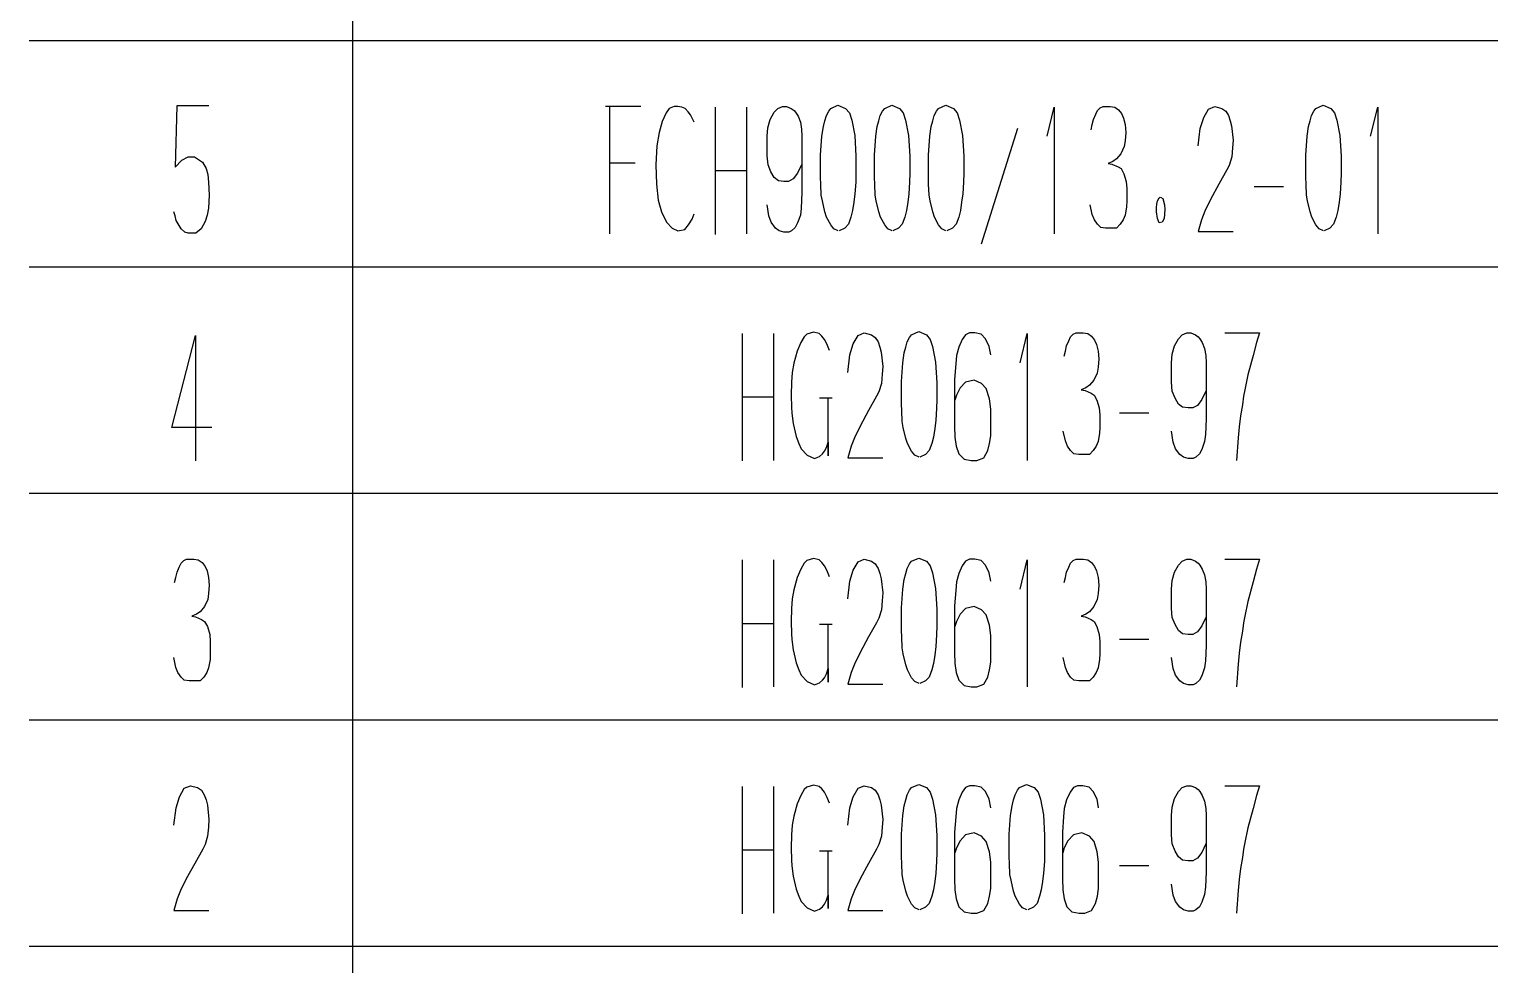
# Model space of a CAD drawing. Extents: x 0 to 8410, y 0 to 11890.
# Drawn here: x 6510 to 6961.6, y 864.2 to 1153.5 of the extents above; entities that cross this region are included whole.
import ezdxf

# ---------------------------------------------------------------- set-up
doc = ezdxf.new("R2010")
doc.units = 0
doc.header["$MEASUREMENT"] = 0
doc.layers.add('6', color=7, linetype='Continuous')
doc.layers.add('9', color=7, linetype='Continuous')

# ---------------------------------------------------------------- blocks, each defined once
blk = doc.blocks.new('BLKENT879')
at = {"layer": '9', "color": 2, "linetype": 'Continuous'}
for p, q in [((6556.44, 916.2), (6557.94, 918.8)), ((6557.94, 918.8), (6559.84, 919.6)), ((6559.84, 919.6), (6562.06, 919)), ((6562.06, 919), (6563.23, 918.2)), ((6563.23, 918.2), (6564.08, 916.8)), ((6564.08, 916.8), (6564.67, 915.2)), ((6730.39, 919.4), (6730.39, 880)), ((6740.06, 919.4), (6740.06, 880.2)), ((6749.61, 918.4), (6748.5, 916.6)), ((6750.39, 919.2), (6749.61, 918.4)), ((6752.48, 919.8), (6750.39, 919.2)), ((6754.18, 919.4), (6752.48, 919.8)), ((6755.03, 918.6), (6754.18, 919.4)), ((6755.82, 917.6), (6755.03, 918.6)), ((6756.6, 916.2), (6755.82, 917.6)), ((6764.77, 916.2), (6766.27, 918.8)), ((6766.27, 918.8), (6768.17, 919.6)), ((6768.17, 919.6), (6770.39, 919)), ((6770.39, 919), (6771.57, 918.2)), ((6771.57, 918.2), (6772.42, 916.8)), ((6772.42, 916.8), (6773.01, 915.2)), ((6780.98, 915.2), (6781.44, 916.8)), ((6781.44, 916.8), (6782.16, 918.2)), ((6782.16, 918.2), (6782.81, 919)), ((6782.81, 919), (6785.03, 920)), ((6785.03, 920), (6787.39, 919)), ((6787.39, 919), (6788.56, 917.6)), ((6788.56, 917.6), (6789.28, 915.4)), ((6798.43, 917.6), (6797.39, 915.2)), ((6799.48, 919), (6798.43, 917.6)), ((6800.72, 919.6), (6799.48, 919)), ((6802.35, 919.6), (6800.72, 919.6)), ((6804.31, 919.2), (6802.35, 919.6)), ((6805.62, 917.8), (6804.31, 919.2)), ((6806.8, 915.4), (6805.62, 917.8)), ((6814.31, 915.2), (6814.77, 916.8)), ((6814.77, 916.8), (6815.49, 918.2)), ((6815.49, 918.2), (6816.14, 919)), ((6816.14, 919), (6818.37, 920)), ((6818.37, 920), (6820.72, 919)), ((6820.72, 919), (6821.9, 917.6)), ((6821.9, 917.6), (6822.61, 915.4)), ((6831.77, 917.6), (6830.72, 915.2)), ((6832.81, 919), (6831.77, 917.6)), ((6834.05, 919.6), (6832.81, 919)), ((6835.69, 919.6), (6834.05, 919.6)), ((6837.65, 919.2), (6835.69, 919.6)), ((6838.96, 917.8), (6837.65, 919.2)), ((6840.13, 915.4), (6838.96, 917.8)), ((6864.05, 915.6), (6865.3, 917.8)), ((6865.3, 917.8), (6866.41, 919)), ((6866.41, 919), (6867.91, 919.6)), ((6867.91, 919.6), (6869.09, 919.6)), ((6869.09, 919.6), (6870.59, 919)), ((6870.59, 919), (6871.44, 918.4)), ((6871.44, 918.4), (6871.9, 917.8)), ((6871.9, 917.8), (6872.68, 916.6)), ((6879.61, 919.6), (6890.39, 919.6)), ((6890.39, 919.6), (6889.48, 916.6)), ((6554.74, 907.4), (6555.39, 912.8)), ((6555.39, 912.8), (6556.44, 916.2)), ((6564.67, 915.2), (6565.06, 913.6)), ((6565.06, 913.6), (6565.52, 909.2)), ((6747.39, 914), (6746.34, 910.2)), ((6748.5, 916.6), (6747.39, 914)), ((6757.45, 914.2), (6756.6, 916.2)), ((6763.07, 907.4), (6763.73, 912.8)), ((6763.73, 912.8), (6764.77, 916.2)), ((6773.01, 915.2), (6773.4, 913.6)), ((6773.4, 913.6), (6773.86, 909.2)), ((6780.07, 910.4), (6780.52, 913.4)), ((6780.52, 913.4), (6780.98, 915.2)), ((6789.28, 915.4), (6790.2, 910.6)), ((6796.67, 912.6), (6796.47, 910)), ((6797.39, 915.2), (6796.67, 912.6)), ((6807.26, 912.8), (6806.8, 915.4)), ((6813.4, 910.4), (6813.86, 913.4)), ((6813.86, 913.4), (6814.31, 915.2)), ((6822.61, 915.4), (6823.53, 910.6)), ((6830, 912.6), (6829.8, 910)), ((6830.72, 915.2), (6830, 912.6)), ((6840.59, 912.8), (6840.13, 915.4)), ((6863.14, 910.4), (6863.33, 913)), ((6863.33, 913), (6864.05, 915.6)), ((6872.68, 916.6), (6873.4, 914.8)), ((6873.4, 914.8), (6873.79, 912.6)), ((6873.79, 912.6), (6873.86, 910.4)), ((6888.37, 912.6), (6886.8, 906.6)), ((6889.48, 916.6), (6888.37, 912.6)), ((6565.52, 909.2), (6565.39, 906.8)), ((6746.34, 910.2), (6745.88, 907.4)), ((6773.86, 909.2), (6773.73, 906.8)), ((6779.67, 904.6), (6780.07, 910.4)), ((6790.2, 910.6), (6790.59, 904.2)), ((6796.47, 910), (6796.08, 905.2)), ((6813.01, 904.6), (6813.4, 910.4)), ((6823.53, 910.6), (6823.92, 904.2)), ((6829.8, 910), (6829.41, 905.2)), ((6863.14, 907.6), (6863.14, 910.4)), ((6873.86, 910.4), (6873.86, 901.2)), ((6565.13, 904), (6564.35, 901.4)), ((6565.39, 906.8), (6565.13, 904)), ((6745.62, 904.4), (6745.56, 900.4)), ((6745.88, 907.4), (6745.62, 904.4)), ((6773.46, 904), (6772.68, 901.4)), ((6773.73, 906.8), (6773.46, 904)), ((6779.67, 897.6), (6779.67, 904.6)), ((6790.59, 904.2), (6790.59, 899)), ((6796.08, 905.2), (6796.08, 890.8)), ((6799.48, 904.4), (6797.78, 902.6)), ((6802.09, 905), (6799.48, 904.4)), ((6804.44, 904), (6802.09, 905)), ((6805.88, 902.4), (6804.44, 904)), ((6813.01, 897.6), (6813.01, 904.6)), ((6823.92, 904.2), (6823.92, 899)), ((6829.41, 905.2), (6829.41, 890.8)), ((6832.81, 904.4), (6831.11, 902.6)), ((6835.43, 905), (6832.81, 904.4)), ((6837.78, 904), (6835.43, 905)), ((6839.22, 902.4), (6837.78, 904)), ((6863.14, 904.4), (6863.14, 907.6)), ((6863.4, 901.6), (6863.14, 904.4)), ((6886.8, 906.6), (6885.82, 902)), ((6563.63, 900), (6561.14, 895.6)), ((6564.35, 901.4), (6563.63, 900)), ((6730.39, 899.8), (6739.93, 899.8)), ((6745.56, 900.4), (6745.62, 896.6)), ((6758.23, 899.4), (6754.31, 899.4)), ((6756.99, 881.6), (6756.99, 899.2)), ((6771.96, 900), (6769.48, 895.6)), ((6772.68, 901.4), (6771.96, 900)), ((6790.59, 899), (6790.52, 896.2)), ((6796.67, 900.4), (6796.21, 898.8)), ((6797.78, 902.6), (6796.67, 900.4)), ((6806.86, 899.2), (6805.88, 902.4)), ((6807.26, 896), (6806.86, 899.2)), ((6823.92, 899), (6823.86, 896.2)), ((6830, 900.4), (6829.54, 898.8)), ((6831.11, 902.6), (6830, 900.4)), ((6840.2, 899.2), (6839.22, 902.4)), ((6840.59, 896), (6840.2, 899.2)), ((6864.32, 899.4), (6863.4, 901.6)), ((6865.3, 897.6), (6864.32, 899.4)), ((6872.55, 899), (6871.18, 897.2)), ((6873.79, 901.6), (6872.55, 899)), ((6873.86, 901.2), (6873.86, 893)), ((6885.43, 900), (6885.1, 897.4)), ((6885.82, 902), (6885.43, 900)), ((6561.14, 895.6), (6558.53, 890.8)), ((6745.62, 896.6), (6745.75, 894.8)), ((6745.75, 894.8), (6746.21, 891.6)), ((6769.48, 895.6), (6766.86, 890.8)), ((6779.74, 895.6), (6779.67, 897.6)), ((6779.87, 892.2), (6779.74, 895.6)), ((6790.52, 896.2), (6790.26, 892.6)), ((6807.26, 890.6), (6807.26, 896)), ((6813.07, 895.6), (6813.01, 897.6)), ((6813.2, 892.2), (6813.07, 895.6)), ((6823.86, 896.2), (6823.6, 892.6)), ((6840.59, 890.6), (6840.59, 896)), ((6856.15, 894.8), (6847.06, 894.8)), ((6866.6, 896.6), (6865.3, 897.6)), ((6868.3, 896.4), (6866.6, 896.6)), ((6869.74, 896.4), (6868.3, 896.4)), ((6871.18, 897.2), (6869.74, 896.4)), ((6885.1, 897.4), (6884.51, 894)), ((6558.53, 890.8), (6556.76, 887.2)), ((6746.21, 891.6), (6747.12, 887.6)), ((6766.86, 890.8), (6765.1, 887.2)), ((6780.2, 890.4), (6779.87, 892.2)), ((6780.98, 887), (6780.2, 890.4)), ((6789.93, 890), (6789.54, 887.4)), ((6790.26, 892.6), (6789.93, 890)), ((6796.08, 890.8), (6796.21, 887.4)), ((6807.26, 887.8), (6807.26, 890.6)), ((6813.53, 890.4), (6813.2, 892.2)), ((6814.31, 887), (6813.53, 890.4)), ((6823.27, 890), (6822.88, 887.4)), ((6823.6, 892.6), (6823.27, 890)), ((6829.41, 890.8), (6829.54, 887.4)), ((6840.59, 887.8), (6840.59, 890.6)), ((6873.86, 893), (6873.66, 888.2)), ((6884.12, 890.6), (6883.73, 887.2)), ((6884.51, 894), (6884.12, 890.6)), ((6556.76, 887.2), (6555.78, 884.6)), ((6747.12, 887.6), (6747.91, 885.4)), ((6747.91, 885.4), (6748.69, 883.8)), ((6756.47, 884.2), (6756.99, 885.8)), ((6756.99, 885.8), (6756.99, 881.6)), ((6765.1, 887.2), (6764.12, 884.6)), ((6781.5, 885.4), (6780.98, 887)), ((6782.81, 883), (6781.5, 885.4)), ((6789.02, 885.4), (6788.24, 883.2)), ((6789.54, 887.4), (6789.02, 885.4)), ((6796.21, 887.4), (6796.6, 884.6)), ((6806.34, 883.2), (6806.93, 885.4)), ((6806.93, 885.4), (6807.26, 887.8)), ((6814.84, 885.4), (6814.31, 887)), ((6816.14, 883), (6814.84, 885.4)), ((6822.35, 885.4), (6821.57, 883.2)), ((6822.88, 887.4), (6822.35, 885.4)), ((6829.54, 887.4), (6829.94, 884.6)), ((6839.67, 883.2), (6840.26, 885.4)), ((6840.26, 885.4), (6840.59, 887.8)), ((6863.66, 885.8), (6863.14, 889.2)), ((6864.38, 883.8), (6863.66, 885.8)), ((6873.4, 886), (6872.55, 883.6)), ((6873.66, 888.2), (6873.4, 886)), ((6883.73, 887.2), (6883.2, 880.2)), ((6555.78, 884.6), (6554.74, 881)), ((6554.74, 881), (6565.52, 881)), ((6748.69, 883.8), (6750.46, 881.8)), ((6750.46, 881.8), (6752.81, 880.8)), ((6752.81, 880.8), (6754.31, 881.4)), ((6754.31, 881.4), (6755.23, 882.2)), ((6755.23, 882.2), (6755.88, 883)), ((6755.88, 883), (6756.47, 884.2)), ((6764.12, 884.6), (6763.07, 881)), ((6763.07, 881), (6773.86, 881)), ((6783.79, 881.8), (6782.81, 883)), ((6785.1, 881.2), (6783.79, 881.8)), ((6787.12, 882), (6785.36, 881.2)), ((6788.24, 883.2), (6787.12, 882)), ((6796.6, 884.6), (6797.45, 882.2)), ((6797.45, 882.2), (6799.02, 880.6)), ((6799.02, 880.6), (6801.24, 880.2)), ((6803.01, 880.2), (6805.1, 881)), ((6805.1, 881), (6806.34, 883.2)), ((6817.12, 881.8), (6816.14, 883)), ((6818.43, 881.2), (6817.12, 881.8)), ((6820.46, 882), (6818.69, 881.2)), ((6821.57, 883.2), (6820.46, 882)), ((6829.94, 884.6), (6830.78, 882.2)), ((6830.78, 882.2), (6832.35, 880.6)), ((6832.35, 880.6), (6834.58, 880.2)), ((6836.34, 880.2), (6838.43, 881)), ((6838.43, 881), (6839.67, 883.2)), ((6865.75, 882), (6864.38, 883.8)), ((6866.86, 881.2), (6865.75, 882)), ((6868.3, 880.8), (6866.86, 881.2)), ((6869.87, 880.8), (6868.3, 880.8)), ((6870.65, 881.2), (6869.87, 880.8)), ((6871.77, 882.2), (6870.65, 881.2)), ((6872.55, 883.6), (6871.77, 882.2)), ((6801.24, 880.2), (6803.01, 880.2)), ((6834.58, 880.2), (6836.34, 880.2))]:
    blk.add_line(p, q, dxfattribs=at)
blk = doc.blocks.new('BLKENT880')
at = {"layer": '9', "color": 2, "linetype": 'Continuous'}
for p, q in [((6556.96, 988.4), (6557.74, 989.2)), ((6557.74, 989.2), (6558.66, 989.6)), ((6558.66, 989.6), (6560.88, 989.6)), ((6560.88, 989.6), (6562.25, 989.4)), ((6562.25, 989.4), (6563.43, 988.6)), ((6730.39, 989.4), (6730.39, 950)), ((6740.06, 989.4), (6740.06, 950.2)), ((6750.39, 989.2), (6749.61, 988.4)), ((6752.48, 989.8), (6750.39, 989.2)), ((6754.18, 989.4), (6752.48, 989.8)), ((6755.03, 988.6), (6754.18, 989.4)), ((6766.27, 988.8), (6768.17, 989.6)), ((6768.17, 989.6), (6770.39, 989)), ((6770.39, 989), (6771.57, 988.2)), ((6782.16, 988.2), (6782.81, 989)), ((6782.81, 989), (6785.03, 990)), ((6785.03, 990), (6787.39, 989)), ((6787.39, 989), (6788.56, 987.6)), ((6799.48, 989), (6798.43, 987.6)), ((6800.72, 989.6), (6799.48, 989)), ((6802.35, 989.6), (6800.72, 989.6)), ((6804.31, 989.2), (6802.35, 989.6)), ((6805.62, 987.8), (6804.31, 989.2)), ((6816.34, 980.4), (6818.56, 989.4)), ((6818.56, 989.4), (6818.56, 950.2)), ((6831.96, 988.4), (6832.75, 989.2)), ((6832.75, 989.2), (6833.66, 989.6)), ((6833.66, 989.6), (6835.88, 989.6)), ((6835.88, 989.6), (6837.26, 989.4)), ((6837.26, 989.4), (6838.43, 988.6)), ((6865.3, 987.8), (6866.41, 989)), ((6866.41, 989), (6867.91, 989.6)), ((6867.91, 989.6), (6869.09, 989.6)), ((6869.09, 989.6), (6870.59, 989)), ((6870.59, 989), (6871.44, 988.4)), ((6879.61, 989.6), (6890.39, 989.6)), ((6890.39, 989.6), (6889.48, 986.6)), ((6555.33, 984), (6555.72, 985.6)), ((6555.72, 985.6), (6556.37, 987.2)), ((6556.37, 987.2), (6556.96, 988.4)), ((6563.43, 988.6), (6564.35, 987.4)), ((6564.35, 987.4), (6565, 986)), ((6565, 986), (6565.46, 984)), ((6748.5, 986.6), (6747.39, 984)), ((6749.61, 988.4), (6748.5, 986.6)), ((6755.82, 987.6), (6755.03, 988.6)), ((6756.6, 986.2), (6755.82, 987.6)), ((6757.45, 984.2), (6756.6, 986.2)), ((6763.73, 982.8), (6764.77, 986.2)), ((6764.77, 986.2), (6766.27, 988.8)), ((6771.57, 988.2), (6772.42, 986.8)), ((6772.42, 986.8), (6773.01, 985.2)), ((6773.01, 985.2), (6773.4, 983.6)), ((6780.52, 983.4), (6780.98, 985.2)), ((6780.98, 985.2), (6781.44, 986.8)), ((6781.44, 986.8), (6782.16, 988.2)), ((6788.56, 987.6), (6789.28, 985.4)), ((6789.28, 985.4), (6790.2, 980.6)), ((6797.39, 985.2), (6796.67, 982.6)), ((6798.43, 987.6), (6797.39, 985.2)), ((6806.8, 985.4), (6805.62, 987.8)), ((6807.26, 982.8), (6806.8, 985.4)), ((6830.33, 984), (6830.72, 985.6)), ((6830.72, 985.6), (6831.37, 987.2)), ((6831.37, 987.2), (6831.96, 988.4)), ((6838.43, 988.6), (6839.35, 987.4)), ((6839.35, 987.4), (6840, 986)), ((6840, 986), (6840.46, 984)), ((6863.33, 983), (6864.05, 985.6)), ((6864.05, 985.6), (6865.3, 987.8)), ((6871.44, 988.4), (6871.9, 987.8)), ((6871.9, 987.8), (6872.68, 986.6)), ((6872.68, 986.6), (6873.4, 984.8)), ((6873.4, 984.8), (6873.79, 982.6)), ((6889.48, 986.6), (6888.37, 982.6)), ((6554.93, 982.4), (6555.33, 984)), ((6565.46, 984), (6565.65, 981.6)), ((6565.65, 981.6), (6565.46, 979)), ((6746.34, 980.2), (6745.88, 977.4)), ((6747.39, 984), (6746.34, 980.2)), ((6763.07, 977.4), (6763.73, 982.8)), ((6773.4, 983.6), (6773.86, 979.2)), ((6779.67, 974.6), (6780.07, 980.4)), ((6780.07, 980.4), (6780.52, 983.4)), ((6790.2, 980.6), (6790.59, 974.2)), ((6796.47, 980), (6796.08, 975.2)), ((6796.67, 982.6), (6796.47, 980)), ((6829.94, 982.4), (6830.33, 984)), ((6840.46, 984), (6840.65, 981.6)), ((6840.65, 981.6), (6840.46, 979)), ((6863.14, 980.4), (6863.33, 983)), ((6863.14, 977.6), (6863.14, 980.4)), ((6873.79, 982.6), (6873.86, 980.4)), ((6873.86, 980.4), (6873.86, 971.2)), ((6888.37, 982.6), (6886.8, 976.6)), ((6565.2, 977.2), (6564.15, 975)), ((6565.46, 979), (6565.2, 977.2)), ((6745.88, 977.4), (6745.62, 974.4)), ((6773.73, 976.8), (6773.46, 974)), ((6773.86, 979.2), (6773.73, 976.8)), ((6840.2, 977.2), (6839.15, 975)), ((6840.46, 979), (6840.2, 977.2)), ((6863.14, 974.4), (6863.14, 977.6)), ((6886.8, 976.6), (6885.82, 972)), ((6561.67, 972.6), (6560.23, 972)), ((6560.23, 972), (6561.41, 971.8)), ((6561.41, 971.8), (6563.3, 971)), ((6562.84, 973.4), (6561.67, 972.6)), ((6564.15, 975), (6562.84, 973.4)), ((6563.3, 971), (6564.22, 970.4)), ((6745.62, 974.4), (6745.56, 970.4)), ((6772.68, 971.4), (6771.96, 970)), ((6773.46, 974), (6772.68, 971.4)), ((6779.67, 967.6), (6779.67, 974.6)), ((6790.59, 974.2), (6790.59, 969)), ((6796.08, 975.2), (6796.08, 960.8)), ((6797.78, 972.6), (6796.67, 970.4)), ((6799.48, 974.4), (6797.78, 972.6)), ((6802.09, 975), (6799.48, 974.4)), ((6804.44, 974), (6802.09, 975)), ((6805.88, 972.4), (6804.44, 974)), ((6806.86, 969.2), (6805.88, 972.4)), ((6836.67, 972.6), (6835.23, 972)), ((6835.23, 972), (6836.41, 971.8)), ((6836.41, 971.8), (6838.3, 971)), ((6837.84, 973.4), (6836.67, 972.6)), ((6839.15, 975), (6837.84, 973.4)), ((6838.3, 971), (6839.22, 970.4)), ((6863.4, 971.6), (6863.14, 974.4)), ((6864.32, 969.4), (6863.4, 971.6)), ((6873.79, 971.6), (6872.55, 969)), ((6873.86, 971.2), (6873.86, 963)), ((6885.82, 972), (6885.43, 970)), ((6564.22, 970.4), (6565.06, 968.8)), ((6565.06, 968.8), (6565.78, 966.4)), ((6565.78, 966.4), (6565.98, 964.2)), ((6730.39, 969.8), (6739.93, 969.8)), ((6745.56, 970.4), (6745.62, 966.6)), ((6745.62, 966.6), (6745.75, 964.8)), ((6758.23, 969.4), (6754.31, 969.4)), ((6756.99, 951.6), (6756.99, 969.2)), ((6771.96, 970), (6769.48, 965.6)), ((6779.74, 965.6), (6779.67, 967.6)), ((6790.59, 969), (6790.52, 966.2)), ((6796.67, 970.4), (6796.21, 968.8)), ((6807.26, 966), (6806.86, 969.2)), ((6839.22, 970.4), (6840.07, 968.8)), ((6840.07, 968.8), (6840.78, 966.4)), ((6840.78, 966.4), (6840.98, 964.2)), ((6865.3, 967.6), (6864.32, 969.4)), ((6866.6, 966.6), (6865.3, 967.6)), ((6868.3, 966.4), (6866.6, 966.6)), ((6869.74, 966.4), (6868.3, 966.4)), ((6871.18, 967.2), (6869.74, 966.4)), ((6872.55, 969), (6871.18, 967.2)), ((6885.1, 967.4), (6884.51, 964)), ((6885.43, 970), (6885.1, 967.4)), ((6565.98, 964.2), (6565.98, 960.4)), ((6745.75, 964.8), (6746.21, 961.6)), ((6769.48, 965.6), (6766.86, 960.8)), ((6779.87, 962.2), (6779.74, 965.6)), ((6780.2, 960.4), (6779.87, 962.2)), ((6790.26, 962.6), (6789.93, 960)), ((6790.52, 966.2), (6790.26, 962.6)), ((6807.26, 960.6), (6807.26, 966)), ((6840.98, 964.2), (6840.98, 960.4)), ((6856.15, 964.8), (6847.06, 964.8)), ((6873.86, 963), (6873.66, 958.2)), ((6884.51, 964), (6884.12, 960.6)), ((6555.33, 956.2), (6554.67, 959.2)), ((6565.91, 958.6), (6565.46, 956)), ((6565.98, 960.4), (6565.91, 958.6)), ((6746.21, 961.6), (6747.12, 957.6)), ((6747.12, 957.6), (6747.91, 955.4)), ((6766.86, 960.8), (6765.1, 957.2)), ((6780.98, 957), (6780.2, 960.4)), ((6789.54, 957.4), (6789.02, 955.4)), ((6789.93, 960), (6789.54, 957.4)), ((6796.08, 960.8), (6796.21, 957.4)), ((6796.21, 957.4), (6796.6, 954.6)), ((6806.93, 955.4), (6807.26, 957.8)), ((6807.26, 957.8), (6807.26, 960.6)), ((6830.33, 956.2), (6829.67, 959.2)), ((6840.92, 958.6), (6840.46, 956)), ((6840.98, 960.4), (6840.92, 958.6)), ((6863.66, 955.8), (6863.14, 959.2)), ((6873.66, 958.2), (6873.4, 956)), ((6884.12, 960.6), (6883.73, 957.2)), ((6555.98, 954.6), (6555.33, 956.2)), ((6556.96, 953.2), (6555.98, 954.6)), ((6557.94, 952.2), (6556.96, 953.2)), ((6563.95, 953.2), (6562.84, 952)), ((6564.87, 954.6), (6563.95, 953.2)), ((6565.46, 956), (6564.87, 954.6)), ((6747.91, 955.4), (6748.69, 953.8)), ((6748.69, 953.8), (6750.46, 951.8)), ((6755.23, 952.2), (6755.88, 953)), ((6755.88, 953), (6756.47, 954.2)), ((6756.47, 954.2), (6756.99, 955.8)), ((6756.99, 955.8), (6756.99, 951.6)), ((6764.12, 954.6), (6763.07, 951)), ((6765.1, 957.2), (6764.12, 954.6)), ((6781.5, 955.4), (6780.98, 957)), ((6782.81, 953), (6781.5, 955.4)), ((6783.79, 951.8), (6782.81, 953)), ((6788.24, 953.2), (6787.12, 952)), ((6789.02, 955.4), (6788.24, 953.2)), ((6796.6, 954.6), (6797.45, 952.2)), ((6805.1, 951), (6806.34, 953.2)), ((6806.34, 953.2), (6806.93, 955.4)), ((6830.98, 954.6), (6830.33, 956.2)), ((6831.96, 953.2), (6830.98, 954.6)), ((6832.94, 952.2), (6831.96, 953.2)), ((6838.96, 953.2), (6837.84, 952)), ((6839.87, 954.6), (6838.96, 953.2)), ((6840.46, 956), (6839.87, 954.6)), ((6864.38, 953.8), (6863.66, 955.8)), ((6865.75, 952), (6864.38, 953.8)), ((6872.55, 953.6), (6871.77, 952.2)), ((6873.4, 956), (6872.55, 953.6)), ((6883.73, 957.2), (6883.2, 950.2)), ((6559.44, 952), (6557.94, 952.2)), ((6562.84, 952), (6559.44, 952)), ((6750.46, 951.8), (6752.81, 950.8)), ((6752.81, 950.8), (6754.31, 951.4)), ((6754.31, 951.4), (6755.23, 952.2)), ((6763.07, 951), (6773.86, 951)), ((6785.1, 951.2), (6783.79, 951.8)), ((6787.12, 952), (6785.36, 951.2)), ((6797.45, 952.2), (6799.02, 950.6)), ((6799.02, 950.6), (6801.24, 950.2)), ((6801.24, 950.2), (6803.01, 950.2)), ((6803.01, 950.2), (6805.1, 951)), ((6834.45, 952), (6832.94, 952.2)), ((6837.84, 952), (6834.45, 952)), ((6866.86, 951.2), (6865.75, 952)), ((6868.3, 950.8), (6866.86, 951.2)), ((6869.87, 950.8), (6868.3, 950.8)), ((6870.65, 951.2), (6869.87, 950.8)), ((6871.77, 952.2), (6870.65, 951.2))]:
    blk.add_line(p, q, dxfattribs=at)
blk = doc.blocks.new('BLKENT881')
at = {"layer": '9', "color": 2, "linetype": 'Continuous'}
for p, q in [((6554.08, 1030.4), (6561.41, 1058.8)), ((6561.41, 1058.8), (6561.41, 1020)), ((6730.39, 1059.4), (6730.39, 1020)), ((6740.06, 1059.4), (6740.06, 1020.2)), ((6749.61, 1058.4), (6748.5, 1056.6)), ((6750.39, 1059.2), (6749.61, 1058.4)), ((6752.48, 1059.8), (6750.39, 1059.2)), ((6754.18, 1059.4), (6752.48, 1059.8)), ((6755.03, 1058.6), (6754.18, 1059.4)), ((6755.82, 1057.6), (6755.03, 1058.6)), ((6756.6, 1056.2), (6755.82, 1057.6)), ((6764.77, 1056.2), (6766.27, 1058.8)), ((6766.27, 1058.8), (6768.17, 1059.6)), ((6768.17, 1059.6), (6770.39, 1059)), ((6770.39, 1059), (6771.57, 1058.2)), ((6771.57, 1058.2), (6772.42, 1056.8)), ((6772.42, 1056.8), (6773.01, 1055.2)), ((6780.98, 1055.2), (6781.44, 1056.8)), ((6781.44, 1056.8), (6782.16, 1058.2)), ((6782.16, 1058.2), (6782.81, 1059)), ((6782.81, 1059), (6785.03, 1060)), ((6785.03, 1060), (6787.39, 1059)), ((6787.39, 1059), (6788.56, 1057.6)), ((6788.56, 1057.6), (6789.28, 1055.4)), ((6798.43, 1057.6), (6797.39, 1055.2)), ((6799.48, 1059), (6798.43, 1057.6)), ((6800.72, 1059.6), (6799.48, 1059)), ((6802.35, 1059.6), (6800.72, 1059.6)), ((6804.31, 1059.2), (6802.35, 1059.6)), ((6805.62, 1057.8), (6804.31, 1059.2)), ((6806.8, 1055.4), (6805.62, 1057.8)), ((6816.34, 1050.4), (6818.56, 1059.4)), ((6818.56, 1059.4), (6818.56, 1020.2)), ((6830.72, 1055.6), (6831.37, 1057.2)), ((6831.37, 1057.2), (6831.96, 1058.4)), ((6831.96, 1058.4), (6832.75, 1059.2)), ((6832.75, 1059.2), (6833.66, 1059.6)), ((6833.66, 1059.6), (6835.88, 1059.6)), ((6835.88, 1059.6), (6837.26, 1059.4)), ((6837.26, 1059.4), (6838.43, 1058.6)), ((6838.43, 1058.6), (6839.35, 1057.4)), ((6839.35, 1057.4), (6840, 1056)), ((6864.05, 1055.6), (6865.3, 1057.8)), ((6865.3, 1057.8), (6866.41, 1059)), ((6866.41, 1059), (6867.91, 1059.6)), ((6867.91, 1059.6), (6869.09, 1059.6)), ((6869.09, 1059.6), (6870.59, 1059)), ((6870.59, 1059), (6871.44, 1058.4)), ((6871.44, 1058.4), (6871.9, 1057.8)), ((6871.9, 1057.8), (6872.68, 1056.6)), ((6879.61, 1059.6), (6890.39, 1059.6)), ((6890.39, 1059.6), (6889.48, 1056.6)), ((6747.39, 1054), (6746.34, 1050.2)), ((6748.5, 1056.6), (6747.39, 1054)), ((6757.45, 1054.2), (6756.6, 1056.2)), ((6763.07, 1047.4), (6763.73, 1052.8)), ((6763.73, 1052.8), (6764.77, 1056.2)), ((6773.01, 1055.2), (6773.4, 1053.6)), ((6773.4, 1053.6), (6773.86, 1049.2)), ((6780.07, 1050.4), (6780.52, 1053.4)), ((6780.52, 1053.4), (6780.98, 1055.2)), ((6789.28, 1055.4), (6790.2, 1050.6)), ((6796.67, 1052.6), (6796.47, 1050)), ((6797.39, 1055.2), (6796.67, 1052.6)), ((6807.26, 1052.8), (6806.8, 1055.4)), ((6829.94, 1052.4), (6830.33, 1054)), ((6830.33, 1054), (6830.72, 1055.6)), ((6840, 1056), (6840.46, 1054)), ((6840.46, 1054), (6840.65, 1051.6)), ((6863.14, 1050.4), (6863.33, 1053)), ((6863.33, 1053), (6864.05, 1055.6)), ((6872.68, 1056.6), (6873.4, 1054.8)), ((6873.4, 1054.8), (6873.79, 1052.6)), ((6873.79, 1052.6), (6873.86, 1050.4)), ((6888.37, 1052.6), (6886.8, 1046.6)), ((6889.48, 1056.6), (6888.37, 1052.6)), ((6746.34, 1050.2), (6745.88, 1047.4)), ((6773.86, 1049.2), (6773.73, 1046.8)), ((6779.67, 1044.6), (6780.07, 1050.4)), ((6790.2, 1050.6), (6790.59, 1044.2)), ((6796.47, 1050), (6796.08, 1045.2)), ((6840.46, 1049), (6840.2, 1047.2)), ((6840.65, 1051.6), (6840.46, 1049)), ((6863.14, 1047.6), (6863.14, 1050.4)), ((6873.86, 1050.4), (6873.86, 1041.2)), ((6745.62, 1044.4), (6745.56, 1040.4)), ((6745.88, 1047.4), (6745.62, 1044.4)), ((6773.46, 1044), (6772.68, 1041.4)), ((6773.73, 1046.8), (6773.46, 1044)), ((6779.67, 1037.6), (6779.67, 1044.6)), ((6790.59, 1044.2), (6790.59, 1039)), ((6796.08, 1045.2), (6796.08, 1030.8)), ((6799.48, 1044.4), (6797.78, 1042.6)), ((6802.09, 1045), (6799.48, 1044.4)), ((6804.44, 1044), (6802.09, 1045)), ((6805.88, 1042.4), (6804.44, 1044)), ((6837.84, 1043.4), (6836.67, 1042.6)), ((6839.15, 1045), (6837.84, 1043.4)), ((6840.2, 1047.2), (6839.15, 1045)), ((6863.14, 1044.4), (6863.14, 1047.6)), ((6863.4, 1041.6), (6863.14, 1044.4)), ((6886.8, 1046.6), (6885.82, 1042)), ((6730.39, 1039.8), (6739.93, 1039.8)), ((6745.56, 1040.4), (6745.62, 1036.6)), ((6758.23, 1039.4), (6754.31, 1039.4)), ((6756.99, 1021.6), (6756.99, 1039.2)), ((6771.96, 1040), (6769.48, 1035.6)), ((6772.68, 1041.4), (6771.96, 1040)), ((6790.59, 1039), (6790.52, 1036.2)), ((6796.67, 1040.4), (6796.21, 1038.8)), ((6797.78, 1042.6), (6796.67, 1040.4)), ((6806.86, 1039.2), (6805.88, 1042.4)), ((6807.26, 1036), (6806.86, 1039.2)), ((6836.67, 1042.6), (6835.23, 1042)), ((6835.23, 1042), (6836.41, 1041.8)), ((6836.41, 1041.8), (6838.3, 1041)), ((6838.3, 1041), (6839.22, 1040.4)), ((6839.22, 1040.4), (6840.07, 1038.8)), ((6840.07, 1038.8), (6840.78, 1036.4)), ((6864.32, 1039.4), (6863.4, 1041.6)), ((6865.3, 1037.6), (6864.32, 1039.4)), ((6872.55, 1039), (6871.18, 1037.2)), ((6873.79, 1041.6), (6872.55, 1039)), ((6873.86, 1041.2), (6873.86, 1033)), ((6885.43, 1040), (6885.1, 1037.4)), ((6885.82, 1042), (6885.43, 1040)), ((6745.62, 1036.6), (6745.75, 1034.8)), ((6745.75, 1034.8), (6746.21, 1031.6)), ((6769.48, 1035.6), (6766.86, 1030.8)), ((6779.74, 1035.6), (6779.67, 1037.6)), ((6779.87, 1032.2), (6779.74, 1035.6)), ((6790.52, 1036.2), (6790.26, 1032.6)), ((6807.26, 1030.6), (6807.26, 1036)), ((6840.78, 1036.4), (6840.98, 1034.2)), ((6840.98, 1034.2), (6840.98, 1030.4)), ((6856.15, 1034.8), (6847.06, 1034.8)), ((6866.6, 1036.6), (6865.3, 1037.6)), ((6868.3, 1036.4), (6866.6, 1036.6)), ((6869.74, 1036.4), (6868.3, 1036.4)), ((6871.18, 1037.2), (6869.74, 1036.4)), ((6885.1, 1037.4), (6884.51, 1034)), ((6566.44, 1030.4), (6554.08, 1030.4)), ((6746.21, 1031.6), (6747.12, 1027.6)), ((6766.86, 1030.8), (6765.1, 1027.2)), ((6780.2, 1030.4), (6779.87, 1032.2)), ((6780.98, 1027), (6780.2, 1030.4)), ((6789.93, 1030), (6789.54, 1027.4)), ((6790.26, 1032.6), (6789.93, 1030)), ((6796.08, 1030.8), (6796.21, 1027.4)), ((6807.26, 1027.8), (6807.26, 1030.6)), ((6840.98, 1030.4), (6840.92, 1028.6)), ((6873.86, 1033), (6873.66, 1028.2)), ((6884.12, 1030.6), (6883.73, 1027.2)), ((6884.51, 1034), (6884.12, 1030.6)), ((6747.12, 1027.6), (6747.91, 1025.4)), ((6747.91, 1025.4), (6748.69, 1023.8)), ((6756.47, 1024.2), (6756.99, 1025.8)), ((6756.99, 1025.8), (6756.99, 1021.6)), ((6765.1, 1027.2), (6764.12, 1024.6)), ((6781.5, 1025.4), (6780.98, 1027)), ((6782.81, 1023), (6781.5, 1025.4)), ((6789.02, 1025.4), (6788.24, 1023.2)), ((6789.54, 1027.4), (6789.02, 1025.4)), ((6796.21, 1027.4), (6796.6, 1024.6)), ((6806.34, 1023.2), (6806.93, 1025.4)), ((6806.93, 1025.4), (6807.26, 1027.8)), ((6830.33, 1026.2), (6829.67, 1029.2)), ((6830.98, 1024.6), (6830.33, 1026.2)), ((6840.46, 1026), (6839.87, 1024.6)), ((6840.92, 1028.6), (6840.46, 1026)), ((6863.66, 1025.8), (6863.14, 1029.2)), ((6864.38, 1023.8), (6863.66, 1025.8)), ((6873.4, 1026), (6872.55, 1023.6)), ((6873.66, 1028.2), (6873.4, 1026)), ((6883.73, 1027.2), (6883.2, 1020.2)), ((6748.69, 1023.8), (6750.46, 1021.8)), ((6750.46, 1021.8), (6752.81, 1020.8)), ((6752.81, 1020.8), (6754.31, 1021.4)), ((6754.31, 1021.4), (6755.23, 1022.2)), ((6755.23, 1022.2), (6755.88, 1023)), ((6755.88, 1023), (6756.47, 1024.2)), ((6764.12, 1024.6), (6763.07, 1021)), ((6763.07, 1021), (6773.86, 1021)), ((6783.79, 1021.8), (6782.81, 1023)), ((6785.1, 1021.2), (6783.79, 1021.8)), ((6787.12, 1022), (6785.36, 1021.2)), ((6788.24, 1023.2), (6787.12, 1022)), ((6796.6, 1024.6), (6797.45, 1022.2)), ((6797.45, 1022.2), (6799.02, 1020.6)), ((6799.02, 1020.6), (6801.24, 1020.2)), ((6803.01, 1020.2), (6805.1, 1021)), ((6805.1, 1021), (6806.34, 1023.2)), ((6831.96, 1023.2), (6830.98, 1024.6)), ((6832.94, 1022.2), (6831.96, 1023.2)), ((6834.45, 1022), (6832.94, 1022.2)), ((6837.84, 1022), (6834.45, 1022)), ((6838.96, 1023.2), (6837.84, 1022)), ((6839.87, 1024.6), (6838.96, 1023.2)), ((6865.75, 1022), (6864.38, 1023.8)), ((6866.86, 1021.2), (6865.75, 1022)), ((6868.3, 1020.8), (6866.86, 1021.2)), ((6869.87, 1020.8), (6868.3, 1020.8)), ((6870.65, 1021.2), (6869.87, 1020.8)), ((6871.77, 1022.2), (6870.65, 1021.2)), ((6872.55, 1023.6), (6871.77, 1022.2)), ((6801.24, 1020.2), (6803.01, 1020.2))]:
    blk.add_line(p, q, dxfattribs=at)
blk = doc.blocks.new('BLKENT882')
at = {"layer": '9', "color": 2, "linetype": 'Continuous'}
for p, q in [((6555.59, 1129.8), (6555.06, 1110.8)), ((6565.52, 1129.8), (6555.59, 1129.8)), ((6699.12, 1129.6), (6688.2, 1129.6)), ((6689.44, 1129.6), (6689.44, 1090.2)), ((6707.88, 1129), (6706.9, 1127.6)), ((6709.38, 1129.6), (6707.88, 1129)), ((6710.49, 1129.6), (6709.38, 1129.6)), ((6711.73, 1129.4), (6710.49, 1129.6)), ((6712.84, 1129), (6711.73, 1129.4)), ((6713.69, 1128), (6712.84, 1129)), ((6722.06, 1129.4), (6722.06, 1090)), ((6731.73, 1129.4), (6731.73, 1090.2)), ((6740.29, 1127.8), (6741.41, 1129)), ((6741.41, 1129), (6742.91, 1129.6)), ((6742.91, 1129.6), (6744.09, 1129.6)), ((6744.09, 1129.6), (6745.59, 1129)), ((6745.59, 1129), (6746.44, 1128.4)), ((6757.16, 1128.2), (6757.81, 1129)), ((6757.81, 1129), (6760.03, 1130)), ((6760.03, 1130), (6762.39, 1129)), ((6762.39, 1129), (6763.56, 1127.6)), ((6773.82, 1128.2), (6774.48, 1129)), ((6774.48, 1129), (6776.7, 1130)), ((6776.7, 1130), (6779.05, 1129)), ((6779.05, 1129), (6780.23, 1127.6)), ((6790.49, 1128.2), (6791.15, 1129)), ((6791.15, 1129), (6793.37, 1130)), ((6793.37, 1130), (6795.72, 1129)), ((6795.72, 1129), (6796.9, 1127.6)), ((6824.67, 1120.4), (6826.9, 1129.4)), ((6826.9, 1129.4), (6826.9, 1090.2)), ((6840.3, 1128.4), (6841.08, 1129.2)), ((6841.08, 1129.2), (6842, 1129.6)), ((6842, 1129.6), (6844.22, 1129.6)), ((6844.22, 1129.6), (6845.59, 1129.4)), ((6845.59, 1129.4), (6846.77, 1128.6)), ((6874.61, 1128.8), (6876.51, 1129.6)), ((6876.51, 1129.6), (6878.73, 1129)), ((6878.73, 1129), (6879.9, 1128.2)), ((6907.16, 1128.2), (6907.81, 1129)), ((6907.81, 1129), (6910.04, 1130)), ((6910.04, 1130), (6912.39, 1129)), ((6912.39, 1129), (6913.56, 1127.6)), ((6924.68, 1120.4), (6926.9, 1129.4)), ((6926.9, 1129.4), (6926.9, 1090.2)), ((6705.72, 1125), (6704.8, 1121.6)), ((6706.9, 1127.6), (6705.72, 1125)), ((6714.41, 1127), (6713.69, 1128)), ((6715.59, 1124.8), (6714.41, 1127)), ((6738.33, 1123), (6739.05, 1125.6)), ((6739.05, 1125.6), (6740.29, 1127.8)), ((6746.44, 1128.4), (6746.9, 1127.8)), ((6746.9, 1127.8), (6747.68, 1126.6)), ((6747.68, 1126.6), (6748.4, 1124.8)), ((6748.4, 1124.8), (6748.79, 1122.6)), ((6755.52, 1123.4), (6755.98, 1125.2)), ((6755.98, 1125.2), (6756.44, 1126.8)), ((6756.44, 1126.8), (6757.16, 1128.2)), ((6763.56, 1127.6), (6764.28, 1125.4)), ((6764.28, 1125.4), (6765.2, 1120.6)), ((6772.19, 1123.4), (6772.65, 1125.2)), ((6772.65, 1125.2), (6773.11, 1126.8)), ((6773.11, 1126.8), (6773.82, 1128.2)), ((6780.23, 1127.6), (6780.95, 1125.4)), ((6780.95, 1125.4), (6781.86, 1120.6)), ((6788.86, 1123.4), (6789.32, 1125.2)), ((6789.32, 1125.2), (6789.77, 1126.8)), ((6789.77, 1126.8), (6790.49, 1128.2)), ((6796.9, 1127.6), (6797.62, 1125.4)), ((6797.62, 1125.4), (6798.53, 1120.6)), ((6838.66, 1124), (6839.05, 1125.6)), ((6839.05, 1125.6), (6839.71, 1127.2)), ((6839.71, 1127.2), (6840.3, 1128.4)), ((6846.77, 1128.6), (6847.68, 1127.4)), ((6847.68, 1127.4), (6848.33, 1126)), ((6848.33, 1126), (6848.79, 1124)), ((6872.06, 1122.8), (6873.11, 1126.2)), ((6873.11, 1126.2), (6874.61, 1128.8)), ((6879.9, 1128.2), (6880.75, 1126.8)), ((6880.75, 1126.8), (6881.34, 1125.2)), ((6881.34, 1125.2), (6881.73, 1123.6)), ((6905.53, 1123.4), (6905.98, 1125.2)), ((6905.98, 1125.2), (6906.44, 1126.8)), ((6906.44, 1126.8), (6907.16, 1128.2)), ((6913.56, 1127.6), (6914.28, 1125.4)), ((6914.28, 1125.4), (6915.2, 1120.6)), ((6704.8, 1121.6), (6704.02, 1117.4)), ((6738.14, 1120.4), (6738.33, 1123)), ((6738.14, 1117.6), (6738.14, 1120.4)), ((6748.79, 1122.6), (6748.86, 1120.4)), ((6748.86, 1120.4), (6748.86, 1111.2)), ((6754.67, 1114.6), (6755.07, 1120.4)), ((6755.07, 1120.4), (6755.52, 1123.4)), ((6765.2, 1120.6), (6765.59, 1114.2)), ((6771.34, 1114.6), (6771.73, 1120.4)), ((6771.73, 1120.4), (6772.19, 1123.4)), ((6781.86, 1120.6), (6782.26, 1114.2)), ((6788.01, 1114.6), (6788.4, 1120.4)), ((6788.4, 1120.4), (6788.86, 1123.4)), ((6798.53, 1120.6), (6798.92, 1114.2)), ((6815.52, 1122.8), (6804.35, 1087)), ((6838.27, 1122.4), (6838.66, 1124)), ((6848.79, 1124), (6848.99, 1121.6)), ((6848.99, 1121.6), (6848.79, 1119)), ((6871.41, 1117.4), (6872.06, 1122.8)), ((6881.73, 1123.6), (6882.19, 1119.2)), ((6904.68, 1114.6), (6905.07, 1120.4)), ((6905.07, 1120.4), (6905.53, 1123.4)), ((6915.2, 1120.6), (6915.59, 1114.2)), ((6704.02, 1117.4), (6703.69, 1111.6)), ((6738.14, 1114.4), (6738.14, 1117.6)), ((6848.53, 1117.2), (6847.49, 1115)), ((6848.79, 1119), (6848.53, 1117.2)), ((6882.06, 1116.8), (6881.8, 1114)), ((6882.19, 1119.2), (6882.06, 1116.8)), ((6555.06, 1110.8), (6557.22, 1113)), ((6557.22, 1113), (6559.18, 1114)), ((6559.18, 1114), (6561.08, 1114)), ((6561.08, 1114), (6563.56, 1112.4)), ((6563.56, 1112.4), (6564.74, 1110.4)), ((6689.44, 1112.2), (6697.29, 1112.2)), ((6703.69, 1111.6), (6703.89, 1105.6)), ((6738.4, 1111.6), (6738.14, 1114.4)), ((6739.31, 1109.4), (6738.4, 1111.6)), ((6748.79, 1111.6), (6747.55, 1109)), ((6748.86, 1111.2), (6748.86, 1103)), ((6754.67, 1107.6), (6754.67, 1114.6)), ((6765.59, 1114.2), (6765.59, 1109)), ((6771.34, 1107.6), (6771.34, 1114.6)), ((6782.26, 1114.2), (6782.26, 1109)), ((6788.01, 1107.6), (6788.01, 1114.6)), ((6798.92, 1114.2), (6798.92, 1109)), ((6845, 1112.6), (6843.56, 1112)), ((6843.56, 1112), (6844.74, 1111.8)), ((6844.74, 1111.8), (6846.64, 1111)), ((6846.18, 1113.4), (6845, 1112.6)), ((6847.49, 1115), (6846.18, 1113.4)), ((6846.64, 1111), (6847.55, 1110.4)), ((6881.02, 1111.4), (6880.3, 1110)), ((6881.8, 1114), (6881.02, 1111.4)), ((6904.68, 1107.6), (6904.68, 1114.6)), ((6915.59, 1114.2), (6915.59, 1109)), ((6564.74, 1110.4), (6565.2, 1108.6)), ((6565.2, 1108.6), (6565.46, 1106.2)), ((6722.06, 1109.8), (6731.6, 1109.8)), ((6740.29, 1107.6), (6739.31, 1109.4)), ((6741.6, 1106.6), (6740.29, 1107.6)), ((6743.3, 1106.4), (6741.6, 1106.6)), ((6744.74, 1106.4), (6743.3, 1106.4)), ((6746.18, 1107.2), (6744.74, 1106.4)), ((6747.55, 1109), (6746.18, 1107.2)), ((6754.74, 1105.6), (6754.67, 1107.6)), ((6765.59, 1109), (6765.52, 1106.2)), ((6771.41, 1105.6), (6771.34, 1107.6)), ((6782.26, 1109), (6782.19, 1106.2)), ((6788.07, 1105.6), (6788.01, 1107.6)), ((6798.92, 1109), (6798.86, 1106.2)), ((6847.55, 1110.4), (6848.4, 1108.8)), ((6848.4, 1108.8), (6849.12, 1106.4)), ((6849.12, 1106.4), (6849.32, 1104.2)), ((6880.3, 1110), (6877.81, 1105.6)), ((6904.74, 1105.6), (6904.68, 1107.6)), ((6915.59, 1109), (6915.53, 1106.2)), ((6565.59, 1102.2), (6565.39, 1098.2)), ((6565.46, 1106.2), (6565.59, 1102.2)), ((6703.89, 1105.6), (6704.48, 1100.6)), ((6748.86, 1103), (6748.66, 1098.2)), ((6754.87, 1102.2), (6754.74, 1105.6)), ((6755.2, 1100.4), (6754.87, 1102.2)), ((6765.26, 1102.6), (6764.94, 1100)), ((6765.52, 1106.2), (6765.26, 1102.6)), ((6771.54, 1102.2), (6771.41, 1105.6)), ((6771.86, 1100.4), (6771.54, 1102.2)), ((6781.93, 1102.6), (6781.6, 1100)), ((6782.19, 1106.2), (6781.93, 1102.6)), ((6788.2, 1102.2), (6788.07, 1105.6)), ((6788.53, 1100.4), (6788.2, 1102.2)), ((6798.6, 1102.6), (6798.27, 1100)), ((6798.86, 1106.2), (6798.6, 1102.6)), ((6849.32, 1104.2), (6849.32, 1100.4)), ((6877.81, 1105.6), (6875.2, 1100.8)), ((6897.81, 1104.8), (6888.73, 1104.8)), ((6904.87, 1102.2), (6904.74, 1105.6)), ((6905.2, 1100.4), (6904.87, 1102.2)), ((6915.26, 1102.6), (6914.94, 1100)), ((6915.53, 1106.2), (6915.26, 1102.6)), ((6565.39, 1098.2), (6565, 1096)), ((6704.48, 1100.6), (6705.46, 1097)), ((6738.66, 1095.8), (6738.14, 1099.2)), ((6748.66, 1098.2), (6748.4, 1096)), ((6755.98, 1097), (6755.2, 1100.4)), ((6764.54, 1097.4), (6764.02, 1095.4)), ((6764.94, 1100), (6764.54, 1097.4)), ((6772.65, 1097), (6771.86, 1100.4)), ((6781.21, 1097.4), (6780.69, 1095.4)), ((6781.6, 1100), (6781.21, 1097.4)), ((6789.32, 1097), (6788.53, 1100.4)), ((6797.88, 1097.4), (6797.35, 1095.4)), ((6798.27, 1100), (6797.88, 1097.4)), ((6838.66, 1096.2), (6838.01, 1099.2)), ((6849.25, 1098.6), (6848.79, 1096)), ((6849.32, 1100.4), (6849.25, 1098.6)), ((6858.47, 1098.4), (6858.6, 1099.4)), ((6858.47, 1097), (6858.47, 1098.4)), ((6858.6, 1099.4), (6858.79, 1100.4)), ((6858.79, 1100.4), (6859.32, 1101.4)), ((6859.32, 1101.4), (6859.64, 1101.6)), ((6859.77, 1101.6), (6860.49, 1101.2)), ((6860.49, 1101.2), (6860.95, 1099.2)), ((6861.08, 1097.8), (6860.88, 1095)), ((6860.95, 1099.2), (6861.08, 1097.8)), ((6875.2, 1100.8), (6873.43, 1097.2)), ((6905.98, 1097), (6905.2, 1100.4)), ((6914.55, 1097.4), (6914.02, 1095.4)), ((6914.94, 1100), (6914.55, 1097.4)), ((6555.06, 1095.8), (6554.67, 1097)), ((6555.39, 1094.4), (6555.06, 1095.8)), ((6556.96, 1091.8), (6555.39, 1094.4)), ((6564.41, 1094), (6563.1, 1091.8)), ((6565, 1096), (6564.41, 1094)), ((6705.46, 1097), (6707.03, 1093.8)), ((6707.03, 1093.8), (6708.79, 1092)), ((6712.65, 1091.6), (6713.82, 1093)), ((6713.82, 1093), (6715, 1094.8)), ((6715, 1094.8), (6715.59, 1096.4)), ((6739.38, 1093.8), (6738.66, 1095.8)), ((6740.75, 1092), (6739.38, 1093.8)), ((6747.55, 1093.6), (6746.77, 1092.2)), ((6748.4, 1096), (6747.55, 1093.6)), ((6756.5, 1095.4), (6755.98, 1097)), ((6757.81, 1093), (6756.5, 1095.4)), ((6758.79, 1091.8), (6757.81, 1093)), ((6763.24, 1093.2), (6762.13, 1092)), ((6764.02, 1095.4), (6763.24, 1093.2)), ((6773.17, 1095.4), (6772.65, 1097)), ((6774.48, 1093), (6773.17, 1095.4)), ((6775.46, 1091.8), (6774.48, 1093)), ((6779.9, 1093.2), (6778.79, 1092)), ((6780.69, 1095.4), (6779.9, 1093.2)), ((6789.84, 1095.4), (6789.32, 1097)), ((6791.15, 1093), (6789.84, 1095.4)), ((6792.13, 1091.8), (6791.15, 1093)), ((6796.57, 1093.2), (6795.46, 1092)), ((6797.35, 1095.4), (6796.57, 1093.2)), ((6839.32, 1094.6), (6838.66, 1096.2)), ((6840.3, 1093.2), (6839.32, 1094.6)), ((6841.28, 1092.2), (6840.3, 1093.2)), ((6847.29, 1093.2), (6846.18, 1092)), ((6848.2, 1094.6), (6847.29, 1093.2)), ((6848.79, 1096), (6848.2, 1094.6)), ((6858.79, 1095), (6858.47, 1097)), ((6859.38, 1093.6), (6858.79, 1095)), ((6860.3, 1093.8), (6859.38, 1093.6)), ((6860.88, 1095), (6860.3, 1093.8)), ((6872.45, 1094.6), (6871.41, 1091)), ((6873.43, 1097.2), (6872.45, 1094.6)), ((6906.51, 1095.4), (6905.98, 1097)), ((6907.81, 1093), (6906.51, 1095.4)), ((6908.79, 1091.8), (6907.81, 1093)), ((6913.24, 1093.2), (6912.13, 1092)), ((6914.02, 1095.4), (6913.24, 1093.2)), ((6558.14, 1090.8), (6556.96, 1091.8)), ((6559.12, 1090.4), (6558.14, 1090.8)), ((6561.47, 1090.4), (6559.12, 1090.4)), ((6563.1, 1091.8), (6561.47, 1090.4)), ((6708.79, 1092), (6710.49, 1091.2)), ((6710.49, 1091.2), (6712.65, 1091.6)), ((6741.86, 1091.2), (6740.75, 1092)), ((6743.3, 1090.8), (6741.86, 1091.2)), ((6744.87, 1090.8), (6743.3, 1090.8)), ((6745.65, 1091.2), (6744.87, 1090.8)), ((6746.77, 1092.2), (6745.65, 1091.2)), ((6760.1, 1091.2), (6758.79, 1091.8)), ((6762.13, 1092), (6760.36, 1091.2)), ((6776.77, 1091.2), (6775.46, 1091.8)), ((6778.79, 1092), (6777.03, 1091.2)), ((6793.43, 1091.2), (6792.13, 1091.8)), ((6795.46, 1092), (6793.69, 1091.2)), ((6842.78, 1092), (6841.28, 1092.2)), ((6846.18, 1092), (6842.78, 1092)), ((6871.41, 1091), (6882.19, 1091)), ((6910.1, 1091.2), (6908.79, 1091.8)), ((6912.13, 1092), (6910.36, 1091.2))]:
    blk.add_line(p, q, dxfattribs=at)
blk = doc.blocks.new('BLKENT877')
at = {"layer": '9'}
for name in ['BLKENT882', 'BLKENT881', 'BLKENT880', 'BLKENT879']:
    blk.add_blockref(name, (0, 0), dxfattribs=at)
blk = doc.blocks.new('BLKENT829')
at = {"layer": '9', "color": 1, "linetype": 'Continuous'}
for p, q in [((6610, 700), (6610, 3320)), ((6510, 1150), (8310, 1150)), ((6510, 1080), (8310, 1080)), ((6510, 1010), (8310, 1010)), ((6510, 940), (8310, 940)), ((6510, 870), (8310, 870))]:
    blk.add_line(p, q, dxfattribs=at)
at = {"layer": '9', "color": 7, "linetype": 'Continuous', "const_width": 0.03}
blk.add_lwpolyline([(6510, 700), (6510, 3320)], dxfattribs=at)
at = {"layer": '9'}
blk.add_blockref('BLKENT877', (0, 0), dxfattribs=at)

msp = doc.modelspace()

# ---------------------------------------------------------------- block references
at = {"layer": '6'}
msp.add_blockref('BLKENT829', (0, 0), dxfattribs=at)

doc.saveas('drawing.dxf')
